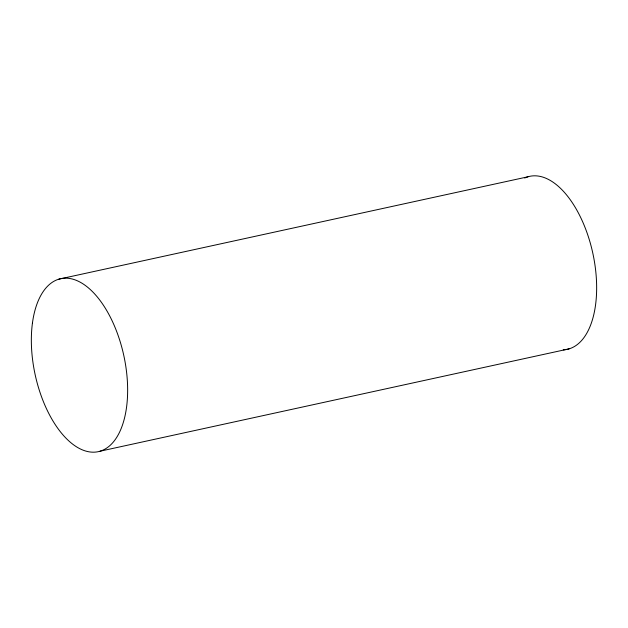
<?xml version="1.0" encoding="UTF-8"?>
<svg xmlns="http://www.w3.org/2000/svg" width="628" height="628" viewBox="0 0 628 628"><rect width="100%" height="100%" fill="white"/><g stroke="black" fill="none" stroke-linecap="round" stroke-linejoin="round"><path stroke-width="0.94" d="M58.883 279.154L527.889 176.806M100.111 451.194L569.117 348.846M524.694 178.022A88.509 45.349 77.7 0 1 592.581 252.142A88.509 45.349 77.7 0 1 563.261 349.82M32.42 323.2A88.509 45.349 77.7 0 0 94.255 452.168A88.509 45.349 77.7 0 0 111.815 320.154A88.509 45.349 77.7 0 0 32.42 323.2"/></g></svg>
